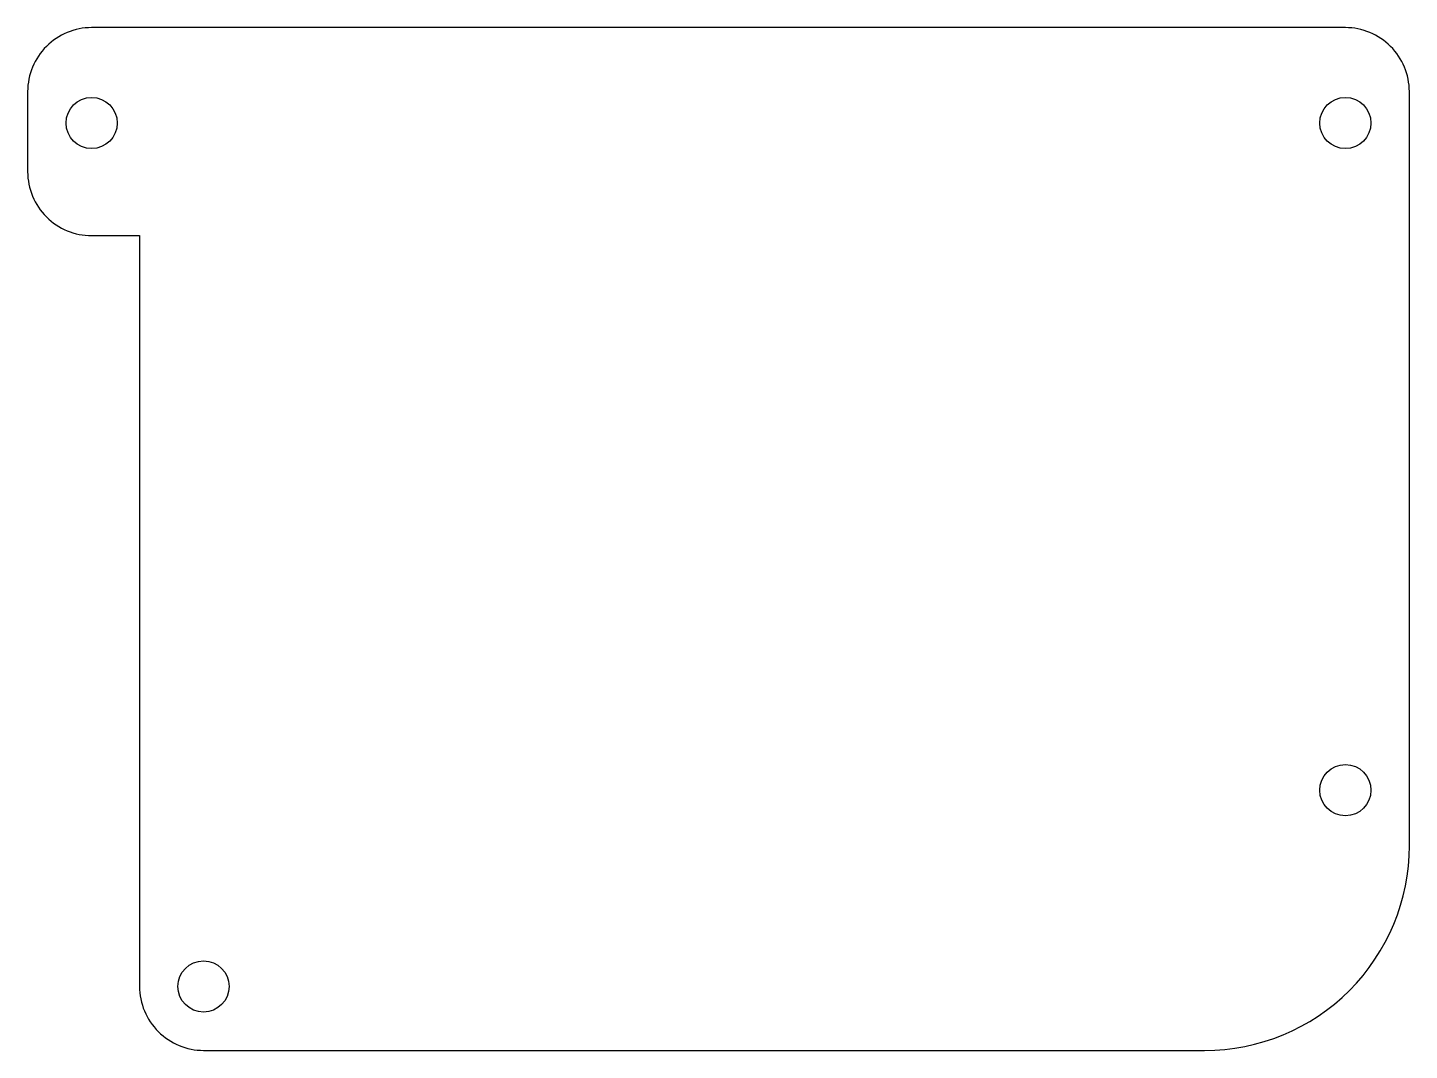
# Model space of a CAD drawing. Header units: millimetres. Extents: x -27 to 27, y -51.7 to -11.7.
import ezdxf

# ---------------------------------------------------------------- set-up
doc = ezdxf.new("R2010")
doc.units = ezdxf.units.MM
doc.layers.get('0').update_dxf_attribs({"linetype": 'CONTINUOUS'})

msp = doc.modelspace()

# ---------------------------------------------------------------- linework, layer by layer
msp.add_lwpolyline([(-20.125, -51.676), (19, -51.676, 0.414214), (27, -43.676), (27, -14.176, 0.414214), (24.5, -11.676), (-24.5, -11.676, 0.414214), (-27, -14.176), (-27, -17.311, 0.414214), (-24.5, -19.811), (-23.625, -19.811), (-23.625, -19.811), (-22.625, -19.811), (-22.625, -49.176, 0.414214)], format="xyb", close=True)
for centre in [(-24.5, -15.408), (24.5, -15.408), (24.5, -41.5), (-20.125, -49.176)]:
    msp.add_circle(centre, 1)

doc.saveas('drawing.dxf')
